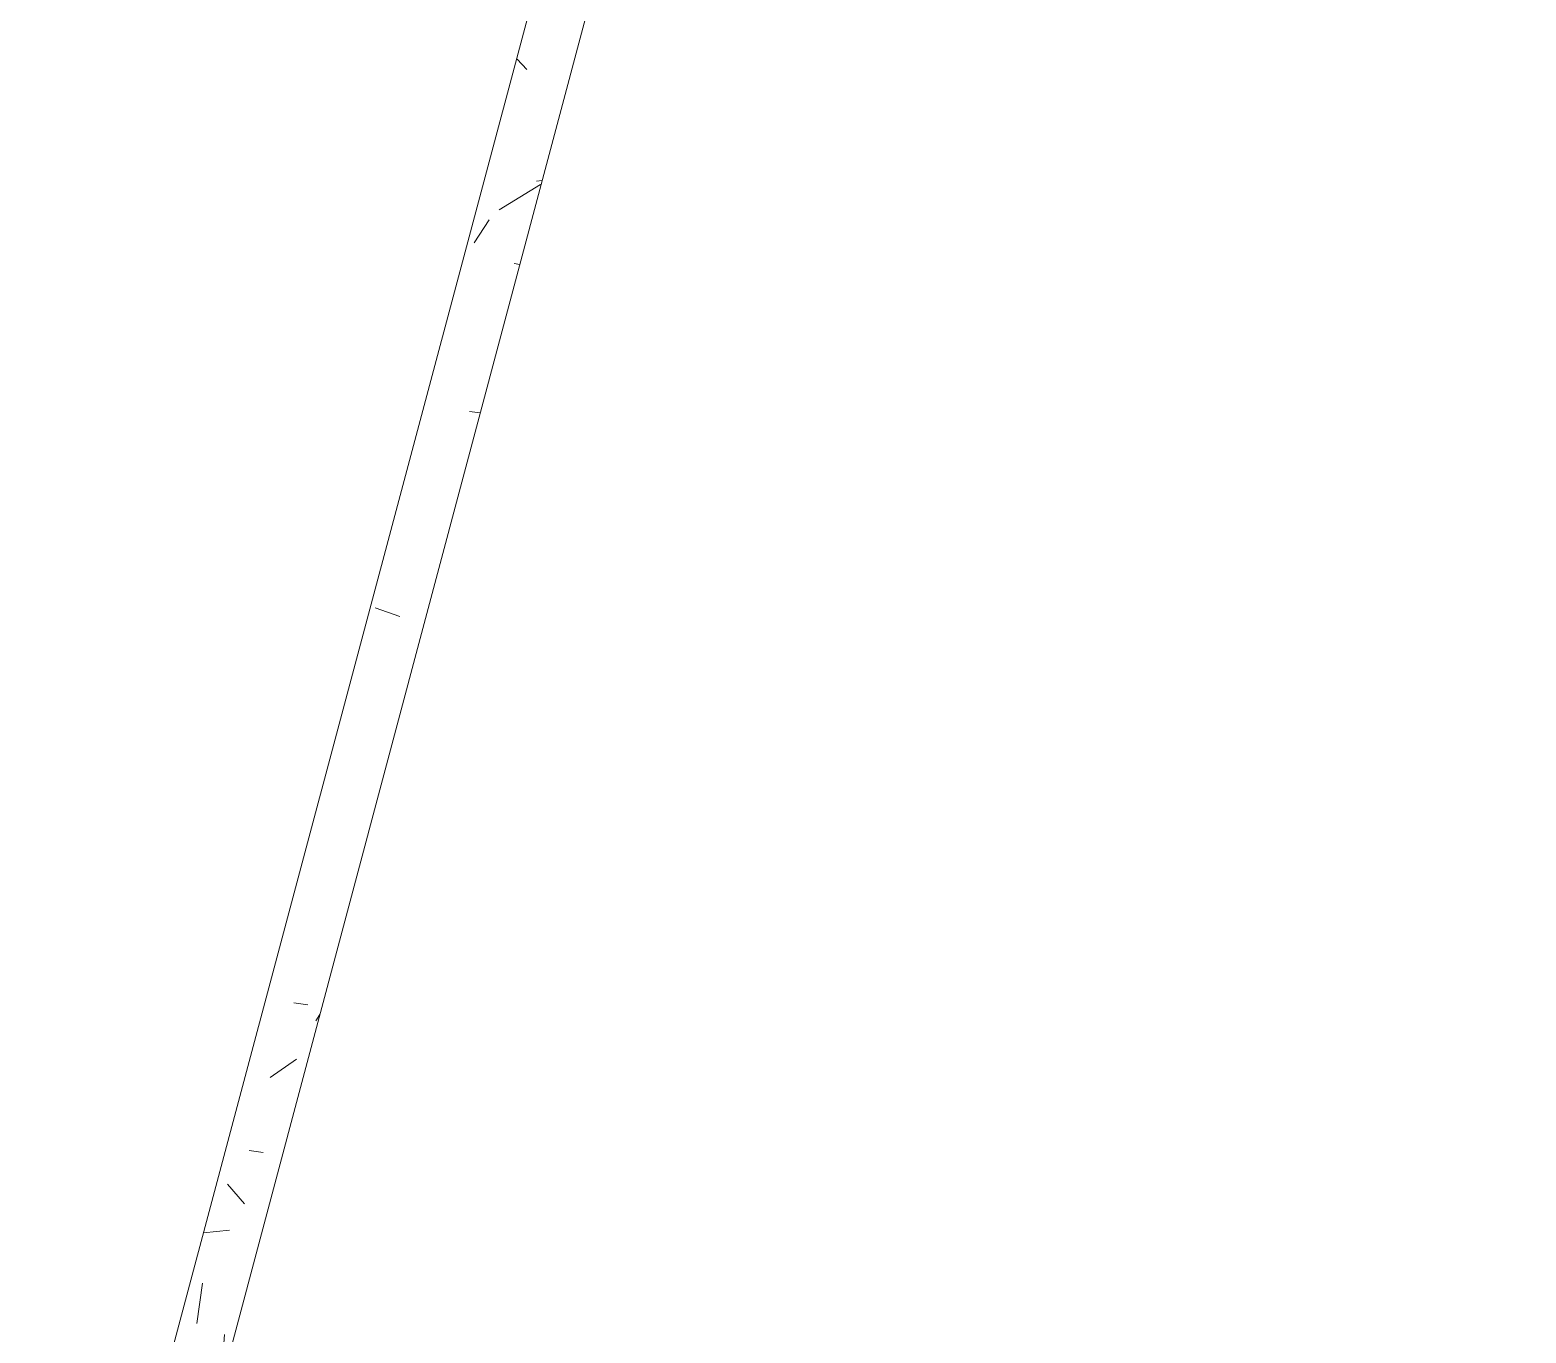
# Model space of a CAD drawing. Header units: metres. Extents: x 689715 to 690980, y 1005284 to 1006835.
# Drawn here: x 690815.447 to 690817.58, y 1005602.444 to 1005604.301 of the extents above; entities that cross this region are included whole.
import ezdxf

# ---------------------------------------------------------------- set-up
doc = ezdxf.new("R2010")
doc.units = ezdxf.units.M
doc.linetypes.add('PHANTOM', pattern=[2.5, 1.25, -0.25, 0.25, -0.25, 0.25, -0.25])
doc.layers.add('0_HUELLAS CASAS CASTILLA', color=1, linetype='Continuous')
doc.layers.add('0_NUMERO DE LOTE FASE V', color=3, linetype='Continuous')
doc.layers.add('Muros', color=7, linetype='Continuous', lineweight=13)
doc.layers.add('Patrón de corte', color=7, linetype='Continuous', lineweight=13)

# ---------------------------------------------------------------- blocks, each defined once
blk = doc.blocks.new('012-AR_CASTILLA_MODELO B_rvt-1-PLANO CLAVE _8 CASAS EN HILERA_ - Dependent 1')
at = {"layer": 'Patrón de corte'}
h = blk.add_hatch(dxfattribs=at)
h.set_pattern_fill('HORMIGÓN', color=254, scale=0.9999999999999999, style=0, pattern_type=2)
h.set_pattern_definition([(49.99999999999996, (0, -2.328306436538696e-10), (0.4377584771638401, -0.03836033982117172), [0.04599999999999997, -0.5029999999999996]), (354.9999999999999, (0, -2.328306436538696e-10), (-0.0843952140696779, 0.4580987315439033), [0.037, -0.402]), (100.451, (0.03600000008009374, -0.003000000258907676), (0.3526758939897786, 0.4199401312074266), [0.03899999999999999, -0.427]), (46.18399999999996, (0, 0.121999999973923), (0.6506308650644553, -0.1004214988211121), [0.06899999999999998, -0.7539999999999997]), (96.63599999999995, (0.05400000012014061, 0.113999999826774), (0.570191611846052, 0.5938707988951815), [0.058, -0.6409999999999998]), (351.1839999999999, (0, 0.121999999973923), (0.5697220635397624, 0.5936975411065765), [0.05499999999999999, -0.6039999999999999]), (21, (0.06099999987054616, 0.09100000001490116), (0.3642747293136029, -0.245780230253577), [0.04599999999999997, -0.5029999999999996]), (326, (0.06099999987054616, 0.09100000001490116), (0.1482769546615402, 0.4415777901075864), [0.03699999999999999, -0.4019999999999999]), (71.451, (0.09099999989848584, 0.07100000022910535), (0.512048302653334, 0.1963072483374968), [0.03900000000000001, -0.4270000000000002]), (37.49999999999998, (0, -2.328306436538696e-10), (0.007375797972208928, 0.2022933454275577), [0.02, -0.3769999999999999, 0.02, -0.3879999999999999, -0.4039999999999999]), (37.49999999999998, (0, -2.328306436538696e-10), (0.007375797972208928, 0.2022933454275577), [-0.8059999999999998, 0.02, -0.384]), (7.49999999999994, (0, -2.328306436538696e-10), (0.1600503399492728, 0.2399435114399267), [0.02, -0.2129999999999999, 0.02, -0.3679999999999999, -0.154]), (7.49999999999994, (0, -2.328306436538696e-10), (0.1600503399492728, 0.2399435114399267), [-0.6209999999999999, 0.02, -0.134]), (327.5, (-0.136000000173226, -2.328306436538696e-10), (0.325416223879766, -0.01404568388630395), [0.02, -0.132, 0.02, -0.455, -0.6309999999999999]), (327.5, (-0.136000000173226, -2.328306436538696e-10), (0.325416223879766, -0.01404568388630395), [-0.6279999999999999, 0.02, -0.6109999999999999]), (317.4999999999999, (-0.1970000000437722, -2.328306436538696e-10), (0.3554815006055005, 0.06081860510782444), [0.01999999999999999, -0.1779999999999999, 0.01999999999999999, -0.2959999999999999, -0.4479999999999997]), (317.4999999999999, (-0.1970000000437722, -2.328306436538696e-10), (0.3554815006055005, 0.06081860510782444), [-0.5139999999999997, 0.01999999999999999, -0.4279999999999998])])
h.paths.add_polyline_path([(14.82183760148473, 79.59754749690183), (14.82183760136832, 87.69771324028261), (14.74183760152664, 87.69771324051544), (14.74183760152664, 79.59754749643616)], flags=0)
at = {"layer": 'Muros', "color": 253}
for p, q in [((14.82183760148473, 79.59754749690183), (14.82183760136832, 87.69771324028261)), ((14.74183760164306, 82.94771324028261), (14.74183760152664, 79.51754749636166))]:
    blk.add_line(p, q, dxfattribs=at)
blk = doc.blocks.new('CASTILLAS B BLOQUE 8')
at = {"layer": '0_HUELLAS CASAS CASTILLA', "color": 8, "lineweight": 5, "rotation": 90}
blk.add_blockref('012-AR_CASTILLA_MODELO B_rvt-1-PLANO CLAVE _8 CASAS EN HILERA_ - Dependent 1', (365.6615329047199, -53.98183759307722), dxfattribs=at)

msp = doc.modelspace()

# ---------------------------------------------------------------- block references
at = {"layer": '0_NUMERO DE LOTE FASE V', "linetype": 'PHANTOM', "rotation": 255.0660435229903}
msp.add_blockref('CASTILLAS B BLOQUE 8', (690927.1028274479, 1005868.0258684), dxfattribs=at)

doc.saveas('drawing.dxf')
